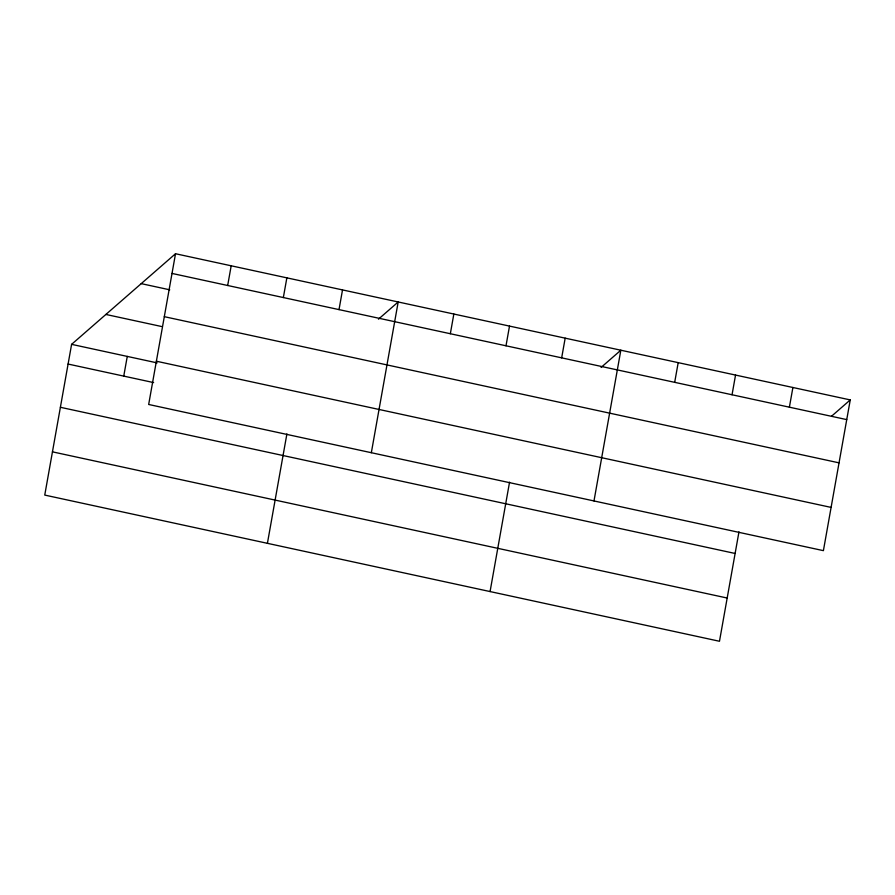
<?xml version="1.0" encoding="UTF-8"?>
<svg xmlns="http://www.w3.org/2000/svg" width="895" height="895" viewBox="0 0 895 895"><rect width="100%" height="100%" fill="white"/><g stroke="black" fill="none" stroke-linecap="round" stroke-linejoin="round"><path stroke-width="1.34" d="M175.521 253.732L148.671 404.473L823.4 550.649L850.25 399.92L175.521 253.732L71.6 344.351L44.75 495.08L719.479 641.268L738.968 531.854M123.756 376.113L127.269 356.411M227.677 285.494L231.19 265.793M283.346 297.554L286.859 277.853M267.415 543.321L286.903 433.907M339.015 309.614L342.517 289.913M371.335 452.702L398.185 301.973L378.44 319.191M450.342 333.734L453.843 314.033M505.999 345.794L509.512 326.093M490.068 591.561L509.557 482.148M561.668 357.855L565.181 338.153M593.989 500.943L620.839 350.214L601.093 367.431M674.685 382.333L678.197 362.643M732.043 394.762L735.545 375.061M789.39 407.191L792.903 387.49M831.544 416.231L850.25 399.92M172.019 273.434L846.737 419.61M141.231 283.637L169.737 289.812M164.311 316.673L839.04 462.849M105.89 314.447L161.559 326.507M156.379 361.222L831.108 507.409M71.6 344.351L157.128 362.889M68.087 364.052L153.627 382.579M60.39 407.292L735.119 553.468M52.447 451.841L727.176 598.028"/></g></svg>
